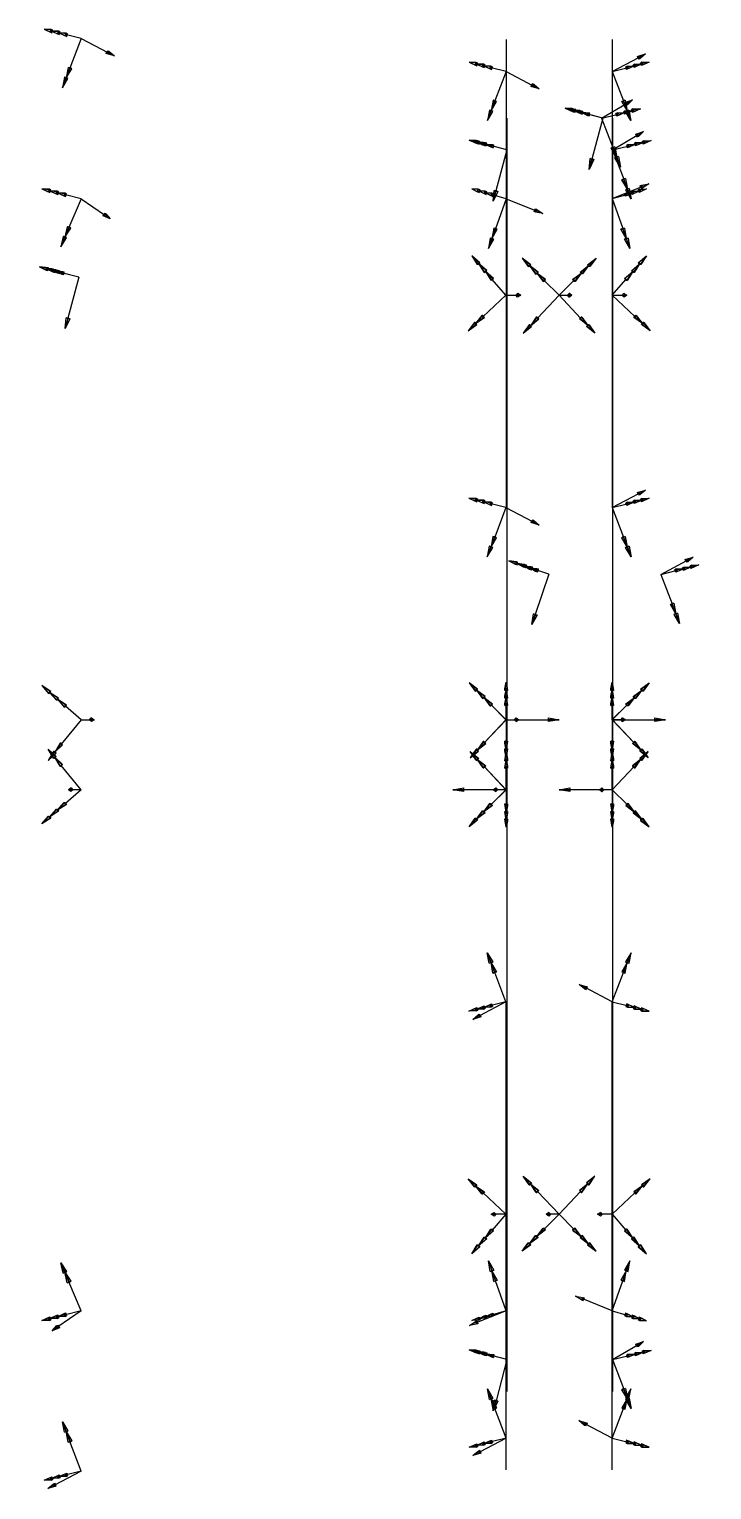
# Model space of a CAD drawing. Header units: millimetres. Extents: x -5736 to 14, y -73 to 73.
# Drawn here: x -2953.8 to -2889.5, y -69.3 to 68.4 of the extents above; entities that cross this region are included whole.
import ezdxf

# ---------------------------------------------------------------- set-up
doc = ezdxf.new("R2010")
doc.units = ezdxf.units.MM
for name, color, linetype in [('AutoDetect_15_63', 1, 'Continuous'), ('AutoDetect_16_66', 1, 'Continuous'), ('AutoDetect_53_65', 1, 'Continuous'), ('AutoDetect_54_64', 1, 'Continuous'), ('AutoDetect_56_56', 1, 'Continuous'), ('AutoDetect_57_55', 1, 'Continuous'), ('AutoDetect_59_61', 1, 'Continuous'), ('AutoDetect_60_62', 1, 'Continuous'), ('AutoDetect_62_58', 1, 'Continuous'), ('AutoDetect_63_59', 1, 'Continuous'), ('BLECH_ID_GUID_73E4FDA8_02C2_44ea_97EC_E5E4AF90A170', 1, 'Continuous')]:
    doc.layers.add(name, color=color, linetype=linetype)

# ---------------------------------------------------------------- blocks, each defined once
blk = doc.blocks.new('Kontrollpunkt')
at = {"color": 0}
for q in [(0, 6), (8, 0), (0, 0, 4)]:
    blk.add_line((0, 0), q, dxfattribs=at)
for points in [[(0.25, 8, -0.25), (-0.25, 8, -0.25), (-0.25, 8, 0.25), (0, 10, 0), (-0.25, 8, -0.25), (0.25, 8, 0.25), (0, 10, 0), (0.25, 8, -0.25), (0.25, 8, 0.25), (-0.25, 8, 0.25)], [(0.25, 6, -0.25), (-0.25, 6, -0.25), (-0.25, 6, 0.25), (0, 8, 0), (-0.25, 6, -0.25), (0.25, 6, 0.25), (0, 8, 0), (0.25, 6, -0.25), (0.25, 6, 0.25), (-0.25, 6, 0.25)], [(0.25, 0.25, 4), (-0.25, 0.25, 4), (-0.25, -0.25, 4), (0, 0, 6), (-0.25, 0.25, 4), (0.25, -0.25, 4), (0, 0, 6), (0.25, 0.25, 4), (0.25, -0.25, 4), (-0.25, -0.25, 4)], [(0.25, 0.25, 6), (-0.25, 0.25, 6), (-0.25, -0.25, 6), (0, 0, 8), (-0.25, 0.25, 6), (0.25, -0.25, 6), (0, 0, 8), (0.25, 0.25, 6), (0.25, -0.25, 6), (-0.25, -0.25, 6)], [(0.25, 0.25, 8), (-0.25, 0.25, 8), (-0.25, -0.25, 8), (0, 0, 10), (-0.25, 0.25, 8), (0.25, -0.25, 8), (0, 0, 10), (0.25, 0.25, 8), (0.25, -0.25, 8), (-0.25, -0.25, 8)], [(8, 0.25, -0.25), (8, 0.25, 0.25), (8, -0.25, 0.25), (10, 0, 0), (8, 0.25, 0.25), (8, -0.25, -0.25), (10, 0, 0), (8, 0.25, -0.25), (8, -0.25, -0.25), (8, -0.25, 0.25)]]:
    blk.add_polyline3d(points, dxfattribs=at)

msp = doc.modelspace()

# ---------------------------------------------------------------- linework, layer by layer
at = {"layer": 'AutoDetect_15_63', "color": 1}
msp.add_line((-2908.82, 60, -425.99), (-2908.82, -60, -425.99), dxfattribs=at)
at = {"layer": 'AutoDetect_16_66', "color": 1}
msp.add_line((-2898.87, 60, -424.99), (-2898.87, -60, -424.99), dxfattribs=at)
at = {"layer": 'AutoDetect_53_65', "color": 1}
msp.add_line((-2908.89, 67.4, -165.69), (-2908.89, 23.3, -165.69), dxfattribs=at)
at = {"layer": 'AutoDetect_54_64', "color": 1}
msp.add_line((-2898.89, 67.4, -165.7), (-2898.89, 23.3, -165.7), dxfattribs=at)
at = {"layer": 'AutoDetect_56_56', "color": 1}
msp.add_line((-2908.89, 3.3, -285.69), (-2908.89, 3.3, -185.69), dxfattribs=at)
at = {"layer": 'AutoDetect_57_55', "color": 1}
msp.add_line((-2898.89, 3.3, -285.7), (-2898.89, 3.3, -185.7), dxfattribs=at)
at = {"layer": 'AutoDetect_59_61', "color": 1}
msp.add_line((-2898.89, -67.4, -165.7), (-2898.89, -23.3, -165.7), dxfattribs=at)
at = {"layer": 'AutoDetect_60_62', "color": 1}
msp.add_line((-2908.89, -67.4, -165.69), (-2908.89, -23.3, -165.69), dxfattribs=at)
at = {"layer": 'AutoDetect_62_58', "color": 1}
msp.add_line((-2898.89, -3.3, -285.7), (-2898.89, -3.3, -185.7), dxfattribs=at)
at = {"layer": 'AutoDetect_63_59', "color": 1}
msp.add_line((-2908.89, -3.3, -285.69), (-2908.89, -3.3, -185.69), dxfattribs=at)

# ---------------------------------------------------------------- block references
at = {"layer": 'AutoDetect_15_63', "color": 1, "extrusion": (-0.660723, 0.173648, -0.730268), "xscale": 0.5, "yscale": 0.5, "zscale": 0.5}
for p in [(679.05, 1740.86, 2266.67), (684.25, 1774.02, 2242.91), (794.5, 1752.85, 2223.11)]:
    msp.add_blockref('Kontrollpunkt', p, dxfattribs=at)
at = {"layer": 'AutoDetect_15_63', "color": 1, "extrusion": (-0.740884, 0.194716, -0.642788), "xscale": 0.5, "yscale": 0.5, "zscale": 0.5}
msp.add_blockref('Kontrollpunkt', (706.1, 1515.18, 2466.9), dxfattribs=at)
at = {"layer": 'AutoDetect_15_63', "color": 1, "extrusion": (-0.565683, 0.194716, -0.801305), "xscale": 0.5, "yscale": 0.5, "zscale": 0.5, "rotation": 359.7725237921502}
msp.add_blockref('Kontrollpunkt', (929.37, 1926.82, 2019.61), dxfattribs=at)
at = {"layer": 'AutoDetect_16_66', "color": 1, "extrusion": (0.730268, 0.173648, -0.660723), "rotation": 78.54288309191928}
for p, xscale, yscale, zscale in [((729.22, -2203.91, -1800.05), 0.5000000000000001, 0.5000000000000001, 0.5000000000000001), ((726.07, -2173.69, -1826.26), 0.5, 0.5, 0.5), ((615.16, -2191.12, -1846.05), 0.5000000000000001, 0.5000000000000001, 0.5000000000000001)]:
    msp.add_blockref('Kontrollpunkt', p, dxfattribs=dict(at, xscale=xscale, yscale=yscale, zscale=zscale))
at = {"layer": 'AutoDetect_16_66', "color": 1, "extrusion": (0.713918, 0.177214, -0.677433), "xscale": 0.5000000000000001, "yscale": 0.5000000000000001, "zscale": 0.5000000000000001, "rotation": 80.12290221019482}
msp.add_blockref('Kontrollpunkt', (713.78, -2246.31, -1744.51), dxfattribs=at)
at = {"layer": 'AutoDetect_53_65', "color": 1, "extrusion": (-0.696371, 0.173648, -0.696357), "rotation": 279.7187627388222}
for p, xscale, yscale, zscale in [((648, 1888.97, 2176.7), 0.5, 0.5, 0.5), ((641.33, 1857.37, 2152.23), 0.5000000000000001, 0.5000000000000001, 0.5000000000000001), ((681.21, 1850.45, 2145.1), 0.5, 0.5, 0.5)]:
    msp.add_blockref('Kontrollpunkt', p, dxfattribs=dict(at, xscale=xscale, yscale=yscale, zscale=zscale))
at = {"layer": 'AutoDetect_53_65', "color": 1, "extrusion": (-0.743284, 0.185346, -0.642788), "xscale": 0.5, "yscale": 0.5, "zscale": 0.5, "rotation": 283.7116571526269}
msp.add_blockref('Kontrollpunkt', (662.65, 1720.79, 2307.76), dxfattribs=at)
at = {"layer": 'AutoDetect_53_65', "color": 1, "extrusion": (-0.642802, 0.185346, -0.743271), "xscale": 0.5000000000000001, "yscale": 0.5000000000000001, "zscale": 0.5000000000000001, "rotation": 274.4235620009013}
msp.add_blockref('Kontrollpunkt', (755.57, 1950.64, 2032.44), dxfattribs=at)
at = {"layer": 'AutoDetect_54_64', "color": 1, "extrusion": (0.696357, 0.173648, -0.696371), "xscale": 0.5000000000000001, "yscale": 0.5000000000000001, "zscale": 0.5000000000000001}
for p, rotation in [((763.89, -2066.79, -1892.1), 80.28196291272884), ((724.01, -2073.71, -1899.23), 80.28196291272883)]:
    msp.add_blockref('Kontrollpunkt', p, dxfattribs=dict(at, rotation=rotation))
at = {"layer": 'AutoDetect_54_64', "color": 1, "extrusion": (0.642773, 0.18535, -0.743296), "xscale": 0.5000000000000001, "yscale": 0.5000000000000001, "zscale": 0.5000000000000001, "rotation": 85.57879692052612}
msp.add_blockref('Kontrollpunkt', (853.55, -2197.19, -1700.72), dxfattribs=at)
at = {"layer": 'AutoDetect_56_56', "color": 1, "extrusion": (-0.642791, 0.743283, -0.185335), "xscale": 0.5000000000000001, "yscale": 0.5000000000000001, "zscale": 0.5000000000000001, "rotation": 257.8561668665301}
msp.add_blockref('Kontrollpunkt', (2171.93, 92.72, 1952.17), dxfattribs=at)
at = {"layer": 'AutoDetect_56_56', "color": 1, "extrusion": (-0.696368, 0.696364, -0.173634), "xscale": 0.5, "yscale": 0.5, "zscale": 0.5, "rotation": 260.1497466659961}
for p in [(2022.74, 80.5, 2101.94), (2054.56, 79.15, 2077.04), (2054.56, 174.68, 2060.2)]:
    msp.add_blockref('Kontrollpunkt', p, dxfattribs=at)
at = {"layer": 'AutoDetect_56_56', "color": 1, "extrusion": (-0.743287, 0.642788, -0.185333), "xscale": 0.5, "yscale": 0.5, "zscale": 0.5, "rotation": 260.8943920168119}
msp.add_blockref('Kontrollpunkt', (1926.43, 147.78, 2244.16), dxfattribs=at)
at = {"layer": 'AutoDetect_57_55', "color": 1, "extrusion": (0.642784, 0.743283, -0.185361), "xscale": 0.5, "yscale": 0.5, "zscale": 0.5, "rotation": 102.1455972166478}
msp.add_blockref('Kontrollpunkt', (2221.02, -611.42, -1781), dxfattribs=at)
at = {"layer": 'AutoDetect_57_55', "color": 1, "extrusion": (0.696361, 0.696364, -0.173662), "rotation": 99.85189890326747}
for p, xscale, yscale, zscale in [((2083.99, -632.63, -1942.39), 0.5000000000000001, 0.5000000000000001, 0.5000000000000001), ((2052.17, -633.97, -1967.28), 0.5, 0.5, 0.5), ((2052.16, -538.44, -1984.13), 0.5, 0.5, 0.5)]:
    msp.add_blockref('Kontrollpunkt', p, dxfattribs=dict(at, xscale=xscale, yscale=yscale, zscale=zscale))
at = {"layer": 'AutoDetect_59_61', "color": 1, "extrusion": (0.696357, -0.173648, -0.696371), "xscale": 0.5000000000000001, "yscale": 0.5000000000000001, "zscale": 0.5000000000000001}
for p, rotation in [((-724.01, -2073.71, -1899.23), 279.7180370872711), ((-763.89, -2066.79, -1892.1), 279.7180370872712)]:
    msp.add_blockref('Kontrollpunkt', p, dxfattribs=dict(at, rotation=rotation))
at = {"layer": 'AutoDetect_59_61', "color": 1, "extrusion": (0.642773, -0.18535, -0.743296), "xscale": 0.5000000000000001, "yscale": 0.5000000000000001, "zscale": 0.5000000000000001, "rotation": 274.4212030794739}
msp.add_blockref('Kontrollpunkt', (-853.55, -2197.19, -1700.72), dxfattribs=at)
at = {"layer": 'AutoDetect_60_62', "color": 1, "extrusion": (-0.696371, -0.173648, -0.696357), "xscale": 0.5000000000000001, "yscale": 0.5000000000000001, "zscale": 0.5000000000000001}
for p, rotation in [((-681.21, 1850.45, 2145.1), 80.28123726117771), ((-641.33, 1857.37, 2152.23), 80.28123726117775), ((-648, 1888.97, 2176.7), 80.28123726117775)]:
    msp.add_blockref('Kontrollpunkt', p, dxfattribs=dict(at, rotation=rotation))
at = {"layer": 'AutoDetect_60_62', "color": 1, "extrusion": (-0.743284, -0.185346, -0.642788), "xscale": 0.5000000000000001, "yscale": 0.5000000000000001, "zscale": 0.5000000000000001, "rotation": 76.28834284737313}
msp.add_blockref('Kontrollpunkt', (-662.65, 1720.79, 2307.76), dxfattribs=at)
at = {"layer": 'AutoDetect_60_62', "color": 1, "extrusion": (-0.642802, -0.185346, -0.743271), "xscale": 0.5, "yscale": 0.5, "zscale": 0.5, "rotation": 85.57643799909869}
msp.add_blockref('Kontrollpunkt', (-755.57, 1950.64, 2032.44), dxfattribs=at)
at = {"layer": 'AutoDetect_62_58', "color": 1, "extrusion": (0.696361, -0.696364, -0.173662), "xscale": 0.5, "yscale": 0.5, "zscale": 0.5, "rotation": 260.1481010967325}
for p in [(-2052.17, -633.97, -1967.28), (-2052.16, -538.44, -1984.13), (-2083.99, -632.63, -1942.39)]:
    msp.add_blockref('Kontrollpunkt', p, dxfattribs=at)
at = {"layer": 'AutoDetect_62_58', "color": 1, "extrusion": (0.642784, -0.743283, -0.185361), "xscale": 0.5, "yscale": 0.5, "zscale": 0.5, "rotation": 257.8544027833523}
msp.add_blockref('Kontrollpunkt', (-2221.02, -611.42, -1781), dxfattribs=at)
at = {"layer": 'AutoDetect_63_59', "color": 1, "extrusion": (-0.743287, -0.642788, -0.185333), "xscale": 0.5, "yscale": 0.5, "zscale": 0.5, "rotation": 99.10560798318808}
msp.add_blockref('Kontrollpunkt', (-1926.43, 147.78, 2244.16), dxfattribs=at)
at = {"layer": 'AutoDetect_63_59', "color": 1, "extrusion": (-0.696368, -0.696364, -0.173634), "xscale": 0.5, "yscale": 0.5, "zscale": 0.5, "rotation": 99.85025333400381}
for p in [(-2054.56, 79.15, 2077.04), (-2054.56, 174.68, 2060.2), (-2022.74, 80.5, 2101.94)]:
    msp.add_blockref('Kontrollpunkt', p, dxfattribs=at)
at = {"layer": 'AutoDetect_63_59', "color": 1, "extrusion": (-0.642791, -0.743283, -0.185335), "xscale": 0.5, "yscale": 0.5, "zscale": 0.5, "rotation": 102.1438331334699}
msp.add_blockref('Kontrollpunkt', (-2171.93, 92.72, 1952.17), dxfattribs=at)
at = {"layer": 'BLECH_ID_GUID_73E4FDA8_02C2_44ea_97EC_E5E4AF90A170', "color": 2, "extrusion": (-1.41421e-05, 0.707107, -0.707107), "xscale": 0.5, "yscale": 0.5, "zscale": 0.5, "rotation": 179.9983794307887}
for p in [(2908.89, -199.64, 204.39), (2898.89, -199.64, 204.39)]:
    msp.add_blockref('Kontrollpunkt', p, dxfattribs=at)
at = {"layer": 'BLECH_ID_GUID_73E4FDA8_02C2_44ea_97EC_E5E4AF90A170', "color": 2, "extrusion": (-1.41421e-05, -0.707107, -0.707107), "xscale": 0.5, "yscale": 0.5, "zscale": 0.5, "rotation": 179.9983794305638}
for p in [(-2908.89, -199.64, 204.39), (-2898.89, -199.64, 204.39)]:
    msp.add_blockref('Kontrollpunkt', p, dxfattribs=at)

doc.saveas('drawing.dxf')
